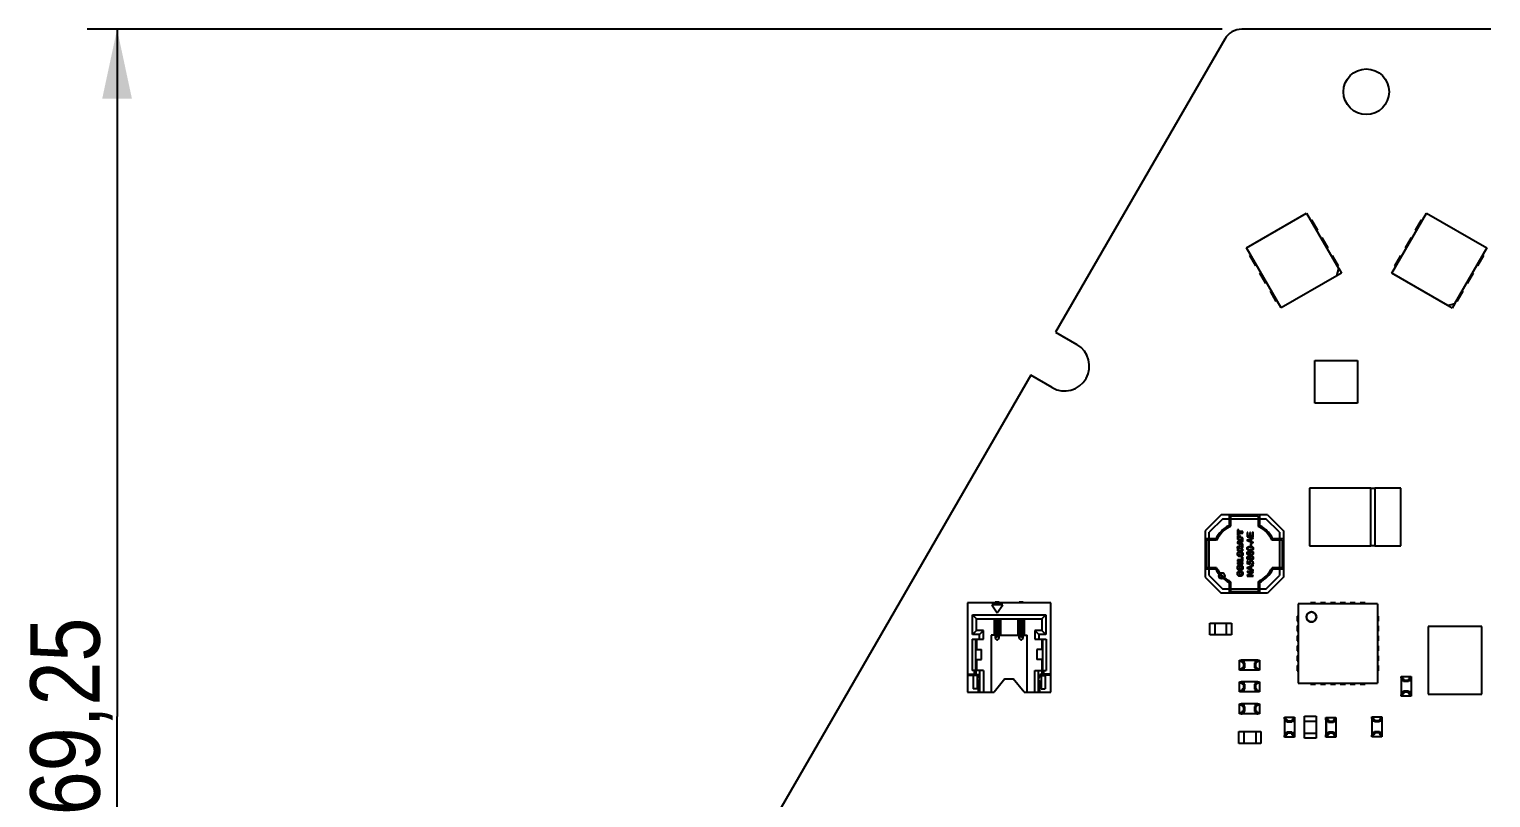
# Model space of a CAD drawing. Header units: millimetres. Extents: x 0 to 594, y 0 to 420.
# Drawn here: x 181.9 to 255.6, y 211.1 to 249.9 of the extents above; entities that cross this region are included whole.
import ezdxf

# ---------------------------------------------------------------- set-up
doc = ezdxf.new("R2010")
doc.units = ezdxf.units.MM
doc.header["$LTSCALE"] = 32.67
doc.layers.get('0').update_dxf_attribs({"linetype": 'CONTINUOUS'})
doc.styles.get("Standard").update_dxf_attribs({"font": 'txt', "width": 0.85})
doc.dimstyles.new('DIMSTYLE_1', dxfattribs={"dimtxt": 3.5, "dimasz": 3.5, "dimexe": 0.18, "dimexo": 0.0625, "dimgap": 0.09, "dimtad": 1, "dimdsep": 46, "dimtxsty": 'STANDARD', "dimblk": '_FILLED', "dimblk1": '_FILLED', "dimblk2": '_FILLED', "dimcen": 0.09, "dimadec": 0, "dimazin": 0, "dimtp": 0.3, "dimtm": 0.3, "dimtfac": 1, "dimtofl": 0, "dimtmove": 0, "dimatfit": 3, "dimldrblk": '_FILLED', "dimfxl": 1, "dimtolj": 1, "dimarcsym": 0})

# ---------------------------------------------------------------- blocks, each defined once
blk = doc.blocks.new('_FILLED')
at = {"color": 0, "linetype": 'BYBLOCK'}
blk.add_solid([(0, 0), (-1, 0.214), (-1, -0.214)], dxfattribs=at)
blk = doc.blocks.new('*D5')
at = {"color": 2, "linetype": 'CONTINUOUS'}
for p, q in [((242.057, 249.856), (184.868, 249.856)), ((186.368, 249.856), (186.368, 215.231)), ((186.368, 180.606), (186.368, 215.231)), ((210.158, 180.606), (184.868, 180.606))]:
    blk.add_line(p, q, dxfattribs=at)
at = {"color": 2, "linetype": 'CONTINUOUS', "xscale": 3.5, "yscale": 3.5, "zscale": 3.5}
for p, rotation in [((186.368, 249.856), 89.9999974955), ((186.368, 180.606), 269.9999974955)]:
    blk.add_blockref('_FILLED', p, dxfattribs=dict(at, rotation=rotation))
at = {"color": 2, "linetype": 'CONTINUOUS', "insert": (181.993, 215.231), "char_height": 3.5, "width": 14.875, "attachment_point": 2, "rotation": 90, "line_spacing_factor": 0.9}
blk.add_mtext('69,25', dxfattribs=at)

msp = doc.modelspace()

# ---------------------------------------------------------------- linework, layer by layer
at = {"color": 7, "linetype": 'CONTINUOUS'}
for p, q in [((255.602, 249.856), (243.057, 249.856)), ((242.191, 249.356), (233.665, 234.589)), ((243.287, 238.844), (246.318, 240.594)), ((246.318, 240.594), (247.943, 237.779)), ((246.53, 240.226), (246.574, 240.251)), ((246.574, 240.251), (246.874, 239.731)), ((250.618, 237.563), (252.368, 240.594)), ((251.812, 239.731), (252.112, 240.251)), ((252.112, 240.251), (252.155, 240.226)), ((252.368, 240.594), (255.399, 238.844)), ((246.874, 239.731), (246.83, 239.706)), ((251.855, 239.706), (251.812, 239.731)), ((245.037, 235.813), (243.287, 238.844)), ((247.043, 239.338), (247.086, 239.363)), ((247.086, 239.363), (247.386, 238.844)), ((247.386, 238.844), (247.343, 238.819)), ((251.3, 238.844), (251.6, 239.363)), ((251.343, 238.819), (251.3, 238.844)), ((251.6, 239.363), (251.643, 239.338)), ((255.399, 238.844), (253.774, 236.029)), ((243.456, 238.451), (243.499, 238.476)), ((243.756, 237.931), (243.456, 238.451)), ((243.799, 237.956), (243.756, 237.931)), ((247.568, 238.429), (247.611, 238.454)), ((247.611, 238.454), (247.911, 237.934)), ((247.911, 237.934), (247.868, 237.909)), ((250.774, 237.934), (251.074, 238.454)), ((250.818, 237.909), (250.774, 237.934)), ((251.074, 238.454), (251.118, 238.429)), ((254.93, 237.931), (254.886, 237.956)), ((255.23, 238.451), (254.93, 237.931)), ((255.186, 238.476), (255.23, 238.451)), ((243.969, 237.563), (244.012, 237.588)), ((244.269, 237.044), (243.969, 237.563)), ((247.851, 237.438), (245.037, 235.813)), ((247.848, 237.424), (247.947, 237.793)), ((248.082, 237.559), (247.848, 237.424)), ((247.947, 237.793), (248.082, 237.559)), ((253.432, 235.938), (250.618, 237.563)), ((254.717, 237.563), (254.417, 237.044)), ((254.674, 237.588), (254.717, 237.563)), ((244.312, 237.069), (244.269, 237.044)), ((244.493, 236.654), (244.537, 236.679)), ((244.793, 236.134), (244.493, 236.654)), ((254.192, 236.654), (253.892, 236.134)), ((254.149, 236.679), (254.192, 236.654)), ((254.417, 237.044), (254.374, 237.069)), ((244.837, 236.159), (244.793, 236.134)), ((253.419, 235.934), (253.788, 236.033)), ((253.653, 235.799), (253.419, 235.934)), ((253.788, 236.033), (253.653, 235.799)), ((253.892, 236.134), (253.849, 236.159)), ((233.665, 234.589), (234.747, 233.964)), ((246.73, 231.02), (246.73, 233.17)), ((246.73, 233.17), (248.88, 233.17)), ((248.88, 233.17), (248.88, 231.02)), ((232.415, 232.424), (218.682, 208.639)), ((233.497, 231.799), (232.415, 232.424)), ((248.88, 231.02), (246.73, 231.02)), ((246.462, 226.73), (246.462, 223.83)), ((249.562, 226.73), (246.462, 226.73)), ((249.562, 223.83), (249.562, 226.73)), ((249.562, 226.73), (249.762, 226.73)), ((249.762, 226.73), (249.762, 223.83)), ((251.062, 226.73), (249.762, 226.73)), ((251.062, 223.83), (251.062, 226.73)), ((242.013, 225.39), (241.213, 224.59)), ((242.093, 225.195), (241.407, 224.509)), ((244.353, 225.39), (242.013, 225.39)), ((242.093, 225.195), (244.272, 225.195)), ((242.423, 225.39), (242.423, 224.863)), ((242.487, 225.325), (242.487, 224.824)), ((243.878, 225.325), (242.487, 225.325)), ((243.878, 225.325), (243.878, 224.824)), ((243.943, 225.39), (243.943, 224.863)), ((244.958, 224.509), (244.272, 225.195)), ((244.353, 225.39), (245.153, 224.59)), ((241.213, 224.59), (241.213, 222.25)), ((241.739, 224.18), (241.213, 224.18)), ((241.277, 224.115), (241.277, 222.724)), ((241.778, 224.115), (241.277, 224.115)), ((241.407, 222.33), (241.407, 224.509)), ((242.838, 224.629), (242.838, 224.381)), ((242.904, 224.629), (242.838, 224.629)), ((242.838, 224.381), (242.904, 224.381)), ((242.838, 224.355), (242.838, 224.153)), ((242.895, 224.355), (242.838, 224.355)), ((242.838, 224.153), (243.102, 224.153)), ((242.838, 224.028), (243.102, 224.127)), ((242.838, 224.028), (242.838, 223.938)), ((243.102, 223.839), (242.838, 223.938)), ((242.895, 224.235), (242.895, 224.355)), ((242.941, 224.235), (242.895, 224.235)), ((242.904, 224.545), (242.904, 224.629)), ((243.102, 224.545), (242.904, 224.545)), ((242.904, 224.381), (242.904, 224.464)), ((242.904, 224.464), (243.102, 224.464)), ((243.001, 224.011), (242.907, 223.982)), ((242.907, 223.982), (243.001, 223.953)), ((242.941, 224.337), (242.941, 224.235)), ((242.994, 224.337), (242.941, 224.337)), ((242.994, 224.235), (242.994, 224.337)), ((243.102, 224.235), (242.994, 224.235)), ((243.001, 224.011), (243.001, 223.953)), ((243.102, 224.041), (243.059, 224.028)), ((243.059, 223.935), (243.059, 224.028)), ((243.059, 223.935), (243.102, 223.922)), ((243.102, 224.464), (243.102, 224.545)), ((243.102, 224.153), (243.102, 224.235)), ((243.102, 224.041), (243.102, 224.127)), ((243.321, 224.506), (243.321, 224.283)), ((243.358, 224.506), (243.321, 224.506)), ((243.321, 224.283), (243.629, 224.283)), ((243.321, 224.124), (243.629, 224.249)), ((243.321, 224.124), (243.321, 224.079)), ((243.629, 223.961), (243.321, 224.079)), ((243.358, 224.324), (243.358, 224.506)), ((243.452, 224.324), (243.358, 224.324)), ((243.413, 224.084), (243.503, 224.05)), ((243.503, 224.155), (243.418, 224.122)), ((243.452, 224.494), (243.452, 224.324)), ((243.488, 224.494), (243.452, 224.494)), ((243.488, 224.324), (243.488, 224.494)), ((243.593, 224.324), (243.488, 224.324)), ((243.499, 223.948), (243.499, 223.832)), ((243.537, 223.948), (243.499, 223.948)), ((243.503, 224.155), (243.503, 224.05)), ((243.629, 224.203), (243.536, 224.167)), ((243.536, 224.038), (243.536, 224.167)), ((243.536, 224.038), (243.629, 224.004)), ((243.537, 223.832), (243.537, 223.948)), ((243.593, 224.513), (243.593, 224.324)), ((243.629, 224.513), (243.593, 224.513)), ((243.629, 224.283), (243.629, 224.513)), ((243.629, 224.203), (243.629, 224.249)), ((243.629, 223.961), (243.629, 224.004)), ((245.088, 224.115), (244.587, 224.115)), ((245.153, 224.18), (244.626, 224.18)), ((244.958, 224.509), (244.958, 222.33)), ((245.088, 224.115), (245.088, 222.724)), ((245.153, 224.59), (245.153, 222.25)), ((242.838, 223.716), (242.838, 223.58)), ((242.838, 223.58), (243.102, 223.58)), ((242.892, 223.698), (242.892, 223.662)), ((242.945, 223.662), (242.892, 223.662)), ((242.916, 223.536), (242.932, 223.463)), ((242.945, 223.697), (242.945, 223.662)), ((242.994, 223.467), (243.016, 223.539)), ((242.995, 223.662), (242.995, 223.669)), ((243.102, 223.662), (242.995, 223.662)), ((243.102, 223.747), (243.021, 223.704)), ((243.025, 223.8), (243.102, 223.839)), ((243.037, 223.254), (243.037, 223.127)), ((243.102, 223.254), (243.037, 223.254)), ((243.102, 223.747), (243.102, 223.922)), ((243.102, 223.58), (243.102, 223.662)), ((243.102, 223.045), (243.102, 223.254)), ((243.499, 223.832), (243.537, 223.832)), ((246.462, 223.83), (249.562, 223.83)), ((249.762, 223.83), (249.562, 223.83)), ((249.762, 223.83), (251.062, 223.83)), ((241.739, 222.66), (241.213, 222.66)), ((241.778, 222.724), (241.277, 222.724)), ((242.838, 223.127), (242.838, 223.045)), ((243.037, 223.127), (242.838, 223.127)), ((242.838, 223.045), (243.102, 223.045)), ((242.838, 222.987), (242.838, 222.905)), ((243.102, 222.987), (242.838, 222.987)), ((242.838, 222.905), (243.102, 222.905)), ((242.916, 222.552), (242.932, 222.479)), ((242.994, 222.483), (243.016, 222.554)), ((243.102, 222.905), (243.102, 222.987)), ((243.321, 222.736), (243.629, 222.862)), ((243.321, 222.736), (243.321, 222.692)), ((243.629, 222.574), (243.321, 222.692)), ((243.321, 222.539), (243.321, 222.5)), ((243.629, 222.539), (243.321, 222.539)), ((243.321, 222.338), (243.563, 222.5)), ((243.321, 222.5), (243.563, 222.5)), ((243.325, 223.069), (243.325, 222.916)), ((243.362, 223.069), (243.325, 223.069)), ((243.484, 222.886), (243.325, 222.916)), ((243.362, 222.946), (243.362, 223.069)), ((243.362, 222.946), (243.445, 222.93)), ((243.629, 222.497), (243.388, 222.335)), ((243.413, 222.697), (243.503, 222.663)), ((243.503, 222.767), (243.418, 222.735)), ((243.488, 222.922), (243.484, 222.886)), ((243.503, 222.767), (243.503, 222.663)), ((243.629, 222.816), (243.536, 222.78)), ((243.536, 222.651), (243.536, 222.78)), ((243.536, 222.651), (243.629, 222.617)), ((243.549, 222.879), (243.545, 222.919)), ((243.629, 222.816), (243.629, 222.862)), ((243.629, 222.574), (243.629, 222.617)), ((243.629, 222.497), (243.629, 222.539)), ((245.088, 222.724), (244.587, 222.724)), ((245.153, 222.66), (244.626, 222.66)), ((241.213, 222.25), (242.013, 221.45)), ((241.407, 222.33), (242.093, 221.644)), ((242.423, 221.976), (242.423, 221.45)), ((242.487, 222.016), (242.487, 221.514)), ((243.321, 222.338), (243.321, 222.297)), ((243.321, 222.297), (243.629, 222.297)), ((243.629, 222.335), (243.388, 222.335)), ((243.629, 222.297), (243.629, 222.335)), ((243.878, 222.016), (243.878, 221.514)), ((243.943, 221.976), (243.943, 221.45)), ((244.272, 221.644), (244.958, 222.33)), ((245.153, 222.25), (244.353, 221.45)), ((244.353, 221.45), (242.013, 221.45)), ((244.272, 221.644), (242.093, 221.644)), ((243.878, 221.514), (242.487, 221.514)), ((229.229, 220.954), (229.229, 216.454)), ((233.429, 220.954), (229.229, 220.954)), ((229.489, 219.354), (229.489, 220.354)), ((229.489, 220.354), (229.689, 220.154)), ((229.489, 220.354), (233.169, 220.354)), ((230.454, 220.854), (230.729, 220.454)), ((231.004, 220.854), (230.454, 220.854)), ((230.629, 220.984), (230.629, 220.954)), ((230.829, 220.984), (230.629, 220.984)), ((230.729, 220.454), (231.004, 220.854)), ((230.829, 220.954), (230.829, 220.984)), ((231.829, 220.984), (231.829, 220.954)), ((232.029, 220.984), (231.829, 220.984)), ((232.029, 220.954), (232.029, 220.984)), ((233.169, 220.354), (232.969, 220.154)), ((233.169, 220.354), (233.169, 219.354)), ((233.429, 216.454), (233.429, 220.954)), ((245.846, 220.29), (245.846, 220.035)), ((245.846, 220.29), (245.896, 220.29)), ((245.896, 220.912), (245.896, 216.912)), ((249.896, 220.912), (245.896, 220.912)), ((246.519, 220.962), (246.519, 220.912)), ((246.774, 220.962), (246.519, 220.962)), ((246.774, 220.962), (246.774, 220.912)), ((247.019, 220.962), (247.019, 220.912)), ((247.274, 220.962), (247.019, 220.962)), ((247.274, 220.962), (247.274, 220.912)), ((247.519, 220.962), (247.519, 220.912)), ((247.774, 220.962), (247.519, 220.962)), ((247.774, 220.962), (247.774, 220.912)), ((248.019, 220.962), (248.019, 220.912)), ((248.274, 220.962), (248.019, 220.962)), ((248.274, 220.962), (248.274, 220.912)), ((248.519, 220.962), (248.519, 220.912)), ((248.774, 220.962), (248.519, 220.962)), ((248.774, 220.962), (248.774, 220.912)), ((249.019, 220.962), (249.019, 220.912)), ((249.274, 220.962), (249.019, 220.962)), ((249.274, 220.962), (249.274, 220.912)), ((249.896, 220.912), (249.896, 216.912)), ((249.946, 220.29), (249.896, 220.29)), ((249.946, 220.035), (249.946, 220.29)), ((229.489, 219.354), (229.689, 219.554)), ((229.689, 219.554), (229.689, 220.154)), ((229.689, 220.154), (232.969, 220.154)), ((230.039, 219.554), (229.689, 219.554)), ((229.839, 219.354), (230.039, 219.554)), ((230.039, 219.124), (230.039, 219.554)), ((230.569, 220.154), (230.569, 219.324)), ((230.629, 220.154), (230.629, 219.164)), ((230.689, 219.244), (230.689, 220.154)), ((230.769, 219.244), (230.769, 220.154)), ((230.829, 219.164), (230.829, 220.154)), ((230.889, 220.154), (230.889, 219.324)), ((231.769, 220.154), (231.769, 219.324)), ((231.829, 219.164), (231.829, 220.154)), ((231.889, 219.244), (231.889, 220.154)), ((231.969, 219.244), (231.969, 220.154)), ((232.029, 219.164), (232.029, 220.154)), ((232.089, 220.154), (232.089, 219.324)), ((232.619, 219.554), (232.619, 219.124)), ((232.819, 219.354), (232.619, 219.554)), ((232.969, 219.554), (232.619, 219.554)), ((232.969, 220.154), (232.969, 219.554)), ((233.169, 219.354), (232.969, 219.554)), ((241.439, 219.335), (241.439, 219.935)), ((241.439, 219.935), (242.539, 219.935)), ((241.689, 219.935), (241.689, 219.335)), ((242.289, 219.335), (242.289, 219.935)), ((242.539, 219.935), (242.539, 219.335)), ((245.846, 220.035), (245.896, 220.035)), ((245.846, 219.79), (245.846, 219.535)), ((245.846, 219.79), (245.896, 219.79)), ((245.846, 219.535), (245.896, 219.535)), ((249.946, 220.035), (249.896, 220.035)), ((249.946, 219.79), (249.896, 219.79)), ((249.946, 219.535), (249.896, 219.535)), ((249.946, 219.535), (249.946, 219.79)), ((252.45, 219.76), (252.45, 216.36)), ((255.15, 219.76), (252.45, 219.76)), ((255.15, 216.36), (255.15, 219.76)), ((229.459, 219.124), (229.459, 217.554)), ((229.459, 219.124), (230.039, 219.124)), ((229.839, 219.354), (229.489, 219.354)), ((229.639, 219.124), (229.639, 217.554)), ((229.679, 219.124), (229.679, 218.604)), ((229.839, 219.124), (229.839, 219.354)), ((230.429, 219.324), (230.429, 216.454)), ((230.629, 219.324), (230.429, 219.324)), ((230.689, 219.244), (230.629, 219.184)), ((230.629, 219.164), (230.709, 219.084)), ((230.769, 219.244), (230.689, 219.244)), ((230.709, 219.084), (230.749, 219.084)), ((230.749, 219.084), (230.829, 219.164)), ((230.829, 219.184), (230.769, 219.244)), ((230.829, 219.324), (231.829, 219.324)), ((231.889, 219.244), (231.829, 219.184)), ((231.829, 219.164), (231.909, 219.084)), ((231.969, 219.244), (231.889, 219.244)), ((231.909, 219.084), (231.949, 219.084)), ((231.949, 219.084), (232.029, 219.164)), ((232.029, 219.184), (231.969, 219.244)), ((232.029, 219.324), (232.229, 219.324)), ((232.229, 216.454), (232.229, 219.324)), ((232.619, 219.124), (233.199, 219.124)), ((232.819, 219.354), (232.819, 219.124)), ((233.169, 219.354), (232.819, 219.354)), ((232.979, 219.124), (232.979, 218.604)), ((233.019, 217.554), (233.019, 219.124)), ((233.199, 219.124), (233.199, 217.554)), ((242.539, 219.335), (241.439, 219.335)), ((245.846, 219.29), (245.846, 219.035)), ((245.846, 219.29), (245.896, 219.29)), ((245.846, 219.035), (245.896, 219.035)), ((245.846, 218.79), (245.846, 218.535)), ((245.846, 218.79), (245.896, 218.79)), ((249.946, 219.29), (249.896, 219.29)), ((249.946, 219.035), (249.896, 219.035)), ((249.946, 218.79), (249.896, 218.79)), ((249.946, 219.035), (249.946, 219.29)), ((249.946, 218.535), (249.946, 218.79)), ((229.679, 218.604), (229.929, 218.604)), ((229.679, 218.104), (229.679, 217.554)), ((229.679, 218.104), (229.929, 218.104)), ((229.929, 218.104), (229.929, 218.604)), ((232.729, 218.604), (232.729, 218.104)), ((232.979, 218.604), (232.729, 218.604)), ((232.979, 218.104), (232.729, 218.104)), ((232.979, 218.104), (232.979, 217.554)), ((243.07, 218.06), (243.021, 218.06)), ((243.869, 218.059), (243.021, 218.059)), ((243.045, 217.96), (243.045, 218.06)), ((243.07, 218.06), (243.07, 217.935)), ((243.146, 218.058), (243.146, 217.56)), ((243.744, 218.058), (243.146, 218.058)), ((243.162, 218.058), (243.162, 217.56)), ((243.728, 218.058), (243.728, 217.56)), ((243.744, 218.058), (243.744, 217.56)), ((243.82, 217.935), (243.82, 218.06)), ((243.869, 218.06), (243.82, 218.06)), ((243.845, 218.06), (243.845, 217.96)), ((245.846, 218.535), (245.896, 218.535)), ((245.846, 218.29), (245.846, 218.035)), ((245.846, 218.29), (245.896, 218.29)), ((249.946, 218.535), (249.896, 218.535)), ((249.946, 218.29), (249.896, 218.29)), ((249.946, 218.035), (249.946, 218.29)), ((229.229, 217.364), (229.579, 217.364)), ((229.229, 217.314), (229.779, 217.314)), ((230.029, 217.554), (229.459, 217.554)), ((229.579, 217.364), (229.579, 217.554)), ((229.579, 217.364), (229.666, 217.352)), ((229.666, 217.352), (229.666, 217.554)), ((229.666, 217.352), (229.779, 217.352)), ((229.779, 217.352), (229.779, 217.199)), ((229.849, 216.454), (229.849, 217.554)), ((230.029, 217.554), (230.029, 216.454)), ((232.629, 216.454), (232.629, 217.554)), ((232.629, 217.554), (233.199, 217.554)), ((232.809, 216.454), (232.809, 217.554)), ((232.879, 217.199), (232.879, 217.352)), ((232.993, 217.352), (232.879, 217.352)), ((233.429, 217.314), (232.879, 217.314)), ((232.993, 217.352), (232.993, 217.554)), ((232.993, 217.352), (233.079, 217.364)), ((233.079, 217.364), (233.079, 217.554)), ((233.429, 217.364), (233.079, 217.364)), ((243.869, 217.559), (243.021, 217.559)), ((243.07, 217.558), (243.021, 217.558)), ((243.145, 217.96), (243.045, 217.96)), ((243.045, 217.558), (243.045, 217.658)), ((243.145, 217.658), (243.045, 217.658)), ((243.195, 217.935), (243.07, 217.935)), ((243.07, 217.683), (243.07, 217.558)), ((243.195, 217.683), (243.07, 217.683)), ((243.145, 217.96), (243.145, 217.658)), ((243.744, 217.56), (243.146, 217.56)), ((243.195, 217.935), (243.195, 217.683)), ((243.695, 217.935), (243.695, 217.683)), ((243.82, 217.935), (243.695, 217.935)), ((243.82, 217.683), (243.695, 217.683)), ((243.745, 217.96), (243.745, 217.658)), ((243.845, 217.96), (243.745, 217.96)), ((243.845, 217.658), (243.745, 217.658)), ((243.82, 217.558), (243.82, 217.683)), ((243.869, 217.558), (243.82, 217.558)), ((243.845, 217.658), (243.845, 217.558)), ((245.846, 218.035), (245.896, 218.035)), ((245.846, 217.79), (245.846, 217.535)), ((245.846, 217.79), (245.896, 217.79)), ((245.846, 217.535), (245.896, 217.535)), ((249.946, 218.035), (249.896, 218.035)), ((249.946, 217.79), (249.896, 217.79)), ((249.946, 217.535), (249.896, 217.535)), ((249.946, 217.535), (249.946, 217.79)), ((229.509, 217.294), (229.509, 216.624)), ((229.709, 217.294), (229.509, 217.294)), ((229.709, 216.624), (229.509, 216.624)), ((229.709, 217.294), (229.709, 216.624)), ((229.849, 217.199), (229.779, 217.199)), ((229.779, 216.454), (229.779, 217.049)), ((229.849, 217.049), (229.779, 217.049)), ((231.119, 217.134), (230.579, 216.454)), ((231.119, 217.134), (231.539, 217.134)), ((232.079, 216.454), (231.539, 217.134)), ((232.809, 217.199), (232.879, 217.199)), ((232.809, 217.049), (232.879, 217.049)), ((232.879, 216.454), (232.879, 217.049)), ((232.949, 217.294), (232.949, 216.624)), ((232.949, 217.294), (233.149, 217.294)), ((232.949, 216.624), (233.149, 216.624)), ((233.149, 217.294), (233.149, 216.624)), ((243.07, 216.979), (243.021, 216.979)), ((243.869, 216.978), (243.021, 216.978)), ((243.045, 216.879), (243.045, 216.979)), ((243.145, 216.879), (243.045, 216.879)), ((243.045, 216.477), (243.045, 216.577)), ((243.145, 216.577), (243.045, 216.577)), ((243.07, 216.979), (243.07, 216.854)), ((243.195, 216.854), (243.07, 216.854)), ((243.07, 216.602), (243.07, 216.477)), ((243.195, 216.602), (243.07, 216.602)), ((243.145, 216.879), (243.145, 216.577)), ((243.146, 216.977), (243.146, 216.479)), ((243.744, 216.977), (243.146, 216.977)), ((243.162, 216.977), (243.162, 216.479)), ((243.195, 216.854), (243.195, 216.602)), ((243.695, 216.854), (243.695, 216.602)), ((243.82, 216.854), (243.695, 216.854)), ((243.82, 216.602), (243.695, 216.602)), ((243.728, 216.977), (243.728, 216.479)), ((243.744, 216.977), (243.744, 216.479)), ((243.745, 216.879), (243.745, 216.577)), ((243.845, 216.879), (243.745, 216.879)), ((243.845, 216.577), (243.745, 216.577)), ((243.82, 216.854), (243.82, 216.979)), ((243.869, 216.979), (243.82, 216.979)), ((243.82, 216.477), (243.82, 216.602)), ((243.845, 216.979), (243.845, 216.879)), ((243.845, 216.577), (243.845, 216.477)), ((245.896, 216.912), (249.896, 216.912)), ((246.519, 216.862), (246.519, 216.912)), ((246.519, 216.862), (246.774, 216.862)), ((246.774, 216.862), (246.774, 216.912)), ((247.019, 216.862), (247.019, 216.912)), ((247.019, 216.862), (247.274, 216.862)), ((247.274, 216.862), (247.274, 216.912)), ((247.519, 216.862), (247.519, 216.912)), ((247.519, 216.862), (247.774, 216.862)), ((247.774, 216.862), (247.774, 216.912)), ((248.019, 216.862), (248.019, 216.912)), ((248.019, 216.862), (248.274, 216.862)), ((248.274, 216.862), (248.274, 216.912)), ((248.519, 216.862), (248.519, 216.912)), ((248.519, 216.862), (248.774, 216.862)), ((248.774, 216.862), (248.774, 216.912)), ((249.019, 216.862), (249.019, 216.912)), ((249.019, 216.862), (249.274, 216.862)), ((249.274, 216.862), (249.274, 216.912)), ((251.082, 217.171), (251.082, 217.122)), ((251.082, 217.147), (251.182, 217.147)), ((251.207, 217.122), (251.082, 217.122)), ((251.083, 217.171), (251.083, 216.323)), ((251.084, 217.046), (251.084, 216.448)), ((251.582, 217.046), (251.084, 217.046)), ((251.582, 217.031), (251.084, 217.031)), ((251.182, 217.147), (251.182, 217.047)), ((251.484, 217.047), (251.182, 217.047)), ((251.207, 217.122), (251.207, 216.997)), ((251.459, 216.997), (251.207, 216.997)), ((251.459, 217.122), (251.459, 216.997)), ((251.584, 217.122), (251.459, 217.122)), ((251.484, 217.147), (251.484, 217.047)), ((251.484, 217.147), (251.584, 217.147)), ((251.582, 217.046), (251.582, 216.448)), ((251.583, 217.171), (251.583, 216.323)), ((251.584, 217.171), (251.584, 217.122)), ((229.229, 216.454), (230.579, 216.454)), ((232.079, 216.454), (233.429, 216.454)), ((243.869, 216.478), (243.021, 216.478)), ((243.07, 216.477), (243.021, 216.477)), ((243.021, 215.861), (243.07, 215.861)), ((243.869, 215.86), (243.021, 215.86)), ((243.045, 215.761), (243.045, 215.861)), ((243.07, 215.861), (243.07, 215.736)), ((243.744, 216.479), (243.146, 216.479)), ((243.146, 215.859), (243.146, 215.361)), ((243.744, 215.859), (243.146, 215.859)), ((243.162, 215.859), (243.162, 215.361)), ((243.728, 215.859), (243.728, 215.361)), ((243.744, 215.859), (243.744, 215.361)), ((243.869, 216.477), (243.82, 216.477)), ((243.82, 215.736), (243.82, 215.861)), ((243.82, 215.861), (243.869, 215.861)), ((243.845, 215.861), (243.845, 215.761)), ((251.082, 216.372), (251.082, 216.323)), ((251.082, 216.372), (251.207, 216.372)), ((251.182, 216.347), (251.082, 216.347)), ((251.582, 216.464), (251.084, 216.464)), ((251.582, 216.448), (251.084, 216.448)), ((251.182, 216.447), (251.182, 216.347)), ((251.484, 216.447), (251.182, 216.447)), ((251.207, 216.497), (251.207, 216.372)), ((251.459, 216.497), (251.207, 216.497)), ((251.459, 216.497), (251.459, 216.372)), ((251.459, 216.372), (251.584, 216.372)), ((251.484, 216.447), (251.484, 216.347)), ((251.584, 216.347), (251.484, 216.347)), ((251.584, 216.372), (251.584, 216.323)), ((252.45, 216.36), (255.15, 216.36)), ((243.869, 215.36), (243.021, 215.36)), ((243.021, 215.359), (243.07, 215.359)), ((243.145, 215.761), (243.045, 215.761)), ((243.045, 215.359), (243.045, 215.459)), ((243.145, 215.459), (243.045, 215.459)), ((243.195, 215.736), (243.07, 215.736)), ((243.07, 215.484), (243.07, 215.359)), ((243.195, 215.484), (243.07, 215.484)), ((243.145, 215.761), (243.145, 215.459)), ((243.744, 215.361), (243.146, 215.361)), ((243.195, 215.736), (243.195, 215.484)), ((243.695, 215.736), (243.695, 215.484)), ((243.82, 215.736), (243.695, 215.736)), ((243.82, 215.484), (243.695, 215.484)), ((243.745, 215.761), (243.745, 215.459)), ((243.845, 215.761), (243.745, 215.761)), ((243.845, 215.459), (243.745, 215.459)), ((243.82, 215.359), (243.82, 215.484)), ((243.82, 215.359), (243.869, 215.359)), ((243.845, 215.459), (243.845, 215.359)), ((245.202, 215.111), (245.202, 215.062)), ((245.203, 215.111), (245.203, 214.263)), ((245.703, 215.111), (245.703, 214.263)), ((245.704, 215.111), (245.704, 215.062)), ((246.209, 214.137), (246.209, 215.237)), ((246.209, 215.237), (246.809, 215.237)), ((246.809, 215.237), (246.809, 214.137)), ((247.296, 215.057), (247.296, 215.106)), ((247.297, 215.106), (247.297, 214.258)), ((247.797, 215.106), (247.797, 214.258)), ((247.798, 215.057), (247.798, 215.106)), ((249.609, 215.131), (249.609, 215.082)), ((249.609, 215.107), (249.709, 215.107)), ((249.61, 215.131), (249.61, 214.283)), ((249.709, 215.107), (249.709, 215.007)), ((250.011, 215.107), (250.011, 215.007)), ((250.011, 215.107), (250.111, 215.107)), ((250.11, 215.131), (250.11, 214.283)), ((250.111, 215.131), (250.111, 215.082)), ((242.912, 213.874), (242.912, 214.474)), ((242.912, 214.474), (244.012, 214.474)), ((243.162, 214.474), (243.162, 213.874)), ((243.762, 214.474), (243.762, 213.874)), ((244.012, 214.474), (244.012, 213.874)), ((245.202, 215.087), (245.302, 215.087)), ((245.327, 215.062), (245.202, 215.062)), ((245.204, 214.986), (245.204, 214.388)), ((245.702, 214.986), (245.204, 214.986)), ((245.702, 214.97), (245.204, 214.97)), ((245.702, 214.404), (245.204, 214.404)), ((245.702, 214.388), (245.204, 214.388)), ((245.302, 215.087), (245.302, 214.987)), ((245.604, 214.987), (245.302, 214.987)), ((245.302, 214.387), (245.302, 214.287)), ((245.604, 214.387), (245.302, 214.387)), ((245.327, 215.062), (245.327, 214.937)), ((245.579, 214.937), (245.327, 214.937)), ((245.327, 214.437), (245.327, 214.312)), ((245.579, 214.437), (245.327, 214.437)), ((245.579, 215.062), (245.579, 214.937)), ((245.704, 215.062), (245.579, 215.062)), ((245.579, 214.437), (245.579, 214.312)), ((245.604, 215.087), (245.604, 214.987)), ((245.604, 215.087), (245.704, 215.087)), ((245.604, 214.387), (245.604, 214.287)), ((245.702, 214.986), (245.702, 214.388)), ((246.209, 214.987), (246.809, 214.987)), ((246.209, 214.387), (246.809, 214.387)), ((247.296, 215.082), (247.396, 215.082)), ((247.421, 215.057), (247.296, 215.057)), ((247.298, 214.981), (247.298, 214.383)), ((247.796, 214.981), (247.298, 214.981)), ((247.796, 214.965), (247.298, 214.965)), ((247.796, 214.399), (247.298, 214.399)), ((247.796, 214.383), (247.298, 214.383)), ((247.396, 215.082), (247.396, 214.982)), ((247.698, 214.982), (247.396, 214.982)), ((247.396, 214.382), (247.396, 214.282)), ((247.698, 214.382), (247.396, 214.382)), ((247.421, 215.057), (247.421, 214.932)), ((247.673, 214.932), (247.421, 214.932)), ((247.421, 214.432), (247.421, 214.307)), ((247.673, 214.432), (247.421, 214.432)), ((247.673, 215.057), (247.673, 214.932)), ((247.798, 215.057), (247.673, 215.057)), ((247.673, 214.432), (247.673, 214.307)), ((247.698, 215.082), (247.698, 214.982)), ((247.698, 215.082), (247.798, 215.082)), ((247.698, 214.382), (247.698, 214.282)), ((247.796, 214.981), (247.796, 214.383)), ((249.734, 215.082), (249.609, 215.082)), ((249.611, 215.006), (249.611, 214.408)), ((250.109, 215.006), (249.611, 215.006)), ((250.109, 214.991), (249.611, 214.991)), ((250.109, 214.424), (249.611, 214.424)), ((250.109, 214.408), (249.611, 214.408)), ((250.011, 215.007), (249.709, 215.007)), ((249.709, 214.407), (249.709, 214.307)), ((250.011, 214.407), (249.709, 214.407)), ((249.734, 215.082), (249.734, 214.957)), ((249.986, 214.957), (249.734, 214.957)), ((249.734, 214.457), (249.734, 214.332)), ((249.986, 214.457), (249.734, 214.457)), ((249.986, 215.082), (249.986, 214.957)), ((250.111, 215.082), (249.986, 215.082)), ((249.986, 214.457), (249.986, 214.332)), ((250.011, 214.407), (250.011, 214.307)), ((250.109, 215.006), (250.109, 214.408)), ((244.012, 213.874), (242.912, 213.874)), ((245.202, 214.312), (245.202, 214.263)), ((245.202, 214.312), (245.327, 214.312)), ((245.302, 214.287), (245.202, 214.287)), ((245.579, 214.312), (245.704, 214.312)), ((245.704, 214.287), (245.604, 214.287)), ((245.704, 214.312), (245.704, 214.263)), ((246.809, 214.137), (246.209, 214.137)), ((247.296, 214.258), (247.296, 214.307)), ((247.296, 214.307), (247.421, 214.307)), ((247.396, 214.282), (247.296, 214.282)), ((247.673, 214.307), (247.798, 214.307)), ((247.798, 214.282), (247.698, 214.282)), ((247.798, 214.258), (247.798, 214.307)), ((249.609, 214.332), (249.609, 214.283)), ((249.609, 214.332), (249.734, 214.332)), ((249.709, 214.307), (249.609, 214.307)), ((249.986, 214.332), (250.111, 214.332)), ((250.111, 214.307), (250.011, 214.307)), ((250.111, 214.332), (250.111, 214.283))]:
    msp.add_line(p, q, dxfattribs=at)
at = {"color": 6, "linetype": 'CONTINUOUS'}
for p, q in [((242.945, 217.558), (242.945, 218.06)), ((242.945, 218.06), (243.021, 218.06)), ((243.869, 218.06), (243.945, 218.06)), ((243.945, 218.06), (243.945, 217.558)), ((243.021, 217.558), (242.945, 217.558)), ((243.945, 217.558), (243.869, 217.558)), ((242.945, 216.477), (242.945, 216.979)), ((242.945, 216.979), (243.021, 216.979)), ((243.869, 216.979), (243.945, 216.979)), ((243.945, 216.979), (243.945, 216.477)), ((251.082, 217.171), (251.082, 217.247)), ((251.082, 217.247), (251.584, 217.247)), ((251.584, 217.247), (251.584, 217.171)), ((243.021, 216.477), (242.945, 216.477)), ((242.945, 215.359), (242.945, 215.861)), ((242.945, 215.861), (243.021, 215.861)), ((243.945, 216.477), (243.869, 216.477)), ((243.869, 215.861), (243.945, 215.861)), ((243.945, 215.861), (243.945, 215.359)), ((251.082, 216.247), (251.082, 216.323)), ((251.584, 216.247), (251.082, 216.247)), ((251.584, 216.323), (251.584, 216.247)), ((243.021, 215.359), (242.945, 215.359)), ((243.945, 215.359), (243.869, 215.359)), ((245.202, 215.111), (245.202, 215.187)), ((245.202, 215.187), (245.704, 215.187)), ((245.704, 215.187), (245.704, 215.111)), ((247.296, 215.106), (247.296, 215.182)), ((247.296, 215.182), (247.798, 215.182)), ((247.798, 215.182), (247.798, 215.106)), ((249.609, 215.131), (249.609, 215.207)), ((249.609, 215.207), (250.111, 215.207)), ((250.111, 215.207), (250.111, 215.131)), ((245.202, 214.187), (245.202, 214.263)), ((245.704, 214.187), (245.202, 214.187)), ((245.704, 214.263), (245.704, 214.187)), ((247.296, 214.182), (247.296, 214.258)), ((247.798, 214.182), (247.296, 214.182)), ((247.798, 214.258), (247.798, 214.182)), ((249.609, 214.207), (249.609, 214.283)), ((250.111, 214.207), (249.609, 214.207)), ((250.111, 214.283), (250.111, 214.207))]:
    msp.add_line(p, q, dxfattribs=at)
at = {"color": 7, "linetype": 'CONTINUOUS'}
for centre, radius in [((249.329, 246.706), 1.15), ((242.044, 222.321), 0.15), ((246.563, 220.246), 0.25)]:
    msp.add_circle(centre, radius, dxfattribs=at)
for centre, radius, start, end in [((243.057, 248.856), 1, 90, 150), ((234.122, 232.881), 1.25, 240, 60), ((243.183, 223.42), 1.631, 117.76699, 152.23301), ((243.183, 223.42), 1.567, 116.35409, 153.64591), ((243.183, 223.42), 1.567, 26.35409, 63.64591), ((243.183, 223.42), 1.631, 27.76699, 62.23301), ((243.033, 225.141), 1.09, 287.17166, 290.6933), ((243.268, 223.685), 0.424, 70.02716, 78.23961), ((242.94, 223.419), 0.0457, 124.87029, 181.63781), ((242.941, 223.415), 0.0462, 176.84222, 238.74472), ((242.912, 223.746), 0.0731, 30.61283, 90.63655), ((242.941, 223.417), 0.0476, 100.75628, 123.90473), ((242.92, 223.713), 0.0223, 11.42278, 94.37426), ((242.871, 223.692), 0.0741, 4.11994, 20.14595), ((242.869, 223.73), 0.119, 10.79127, 26.42991), ((243.049, 223.741), 0.0638, 146.18364, 169.40502), ((243.03, 223.67), 0.0352, 145.94851, 180.65791), ((243.111, 223.663), 0.162, 121.68716, 135.33712), ((243.399, 223.461), 0.0471, 88.31987, 183.10472), ((243.398, 223.456), 0.0469, 176.40201, 269.77492), ((243.399, 223.222), 0.0471, 88.31987, 183.10472), ((243.398, 223.217), 0.0469, 176.40201, 269.77492), ((243.401, 223.455), 0.0458, 266.2294, 5.16226), ((243.401, 223.216), 0.0458, 266.2294, 5.16226), ((243.401, 223.462), 0.046, 355.97359, 91.36672), ((243.401, 223.223), 0.046, 355.97359, 91.36672), ((243.401, 223.485), 0.0633, 14.65627, 90.10812), ((243.401, 223.246), 0.0633, 14.65627, 90.10812), ((243.537, 223.482), 0.0777, 87.04545, 166.12059), ((243.537, 223.243), 0.0777, 87.04545, 166.12059), ((243.545, 223.463), 0.0579, 356.48131, 93.35259), ((243.545, 223.223), 0.0579, 356.48131, 93.35259), ((243.183, 223.42), 1.631, 207.76699, 242.23301), ((243.183, 223.42), 1.567, 206.35409, 243.64591), ((242.94, 222.434), 0.0457, 124.87029, 181.63781), ((242.941, 222.432), 0.0476, 100.75628, 123.90473), ((243.033, 223.754), 1.09, 287.17166, 290.6933), ((243.268, 222.298), 0.424, 70.02716, 78.23961), ((243.52, 222.988), 0.0947, 179.97792, 218.03735), ((243.519, 222.99), 0.0928, 86.16436, 181.44955), ((243.525, 222.978), 0.0668, 179.78114, 236.93787), ((243.53, 222.976), 0.108, 51.01905, 92.62716), ((243.534, 222.982), 0.101, 357.85541, 50.49143), ((243.183, 223.42), 1.567, 296.35409, 333.64591), ((243.183, 223.42), 1.631, 297.76699, 332.23301), ((242.941, 222.43), 0.0462, 176.84222, 238.74472)]:
    msp.add_arc(centre, radius, start, end, dxfattribs=at)
at = {"color": 6, "linetype": 'CONTINUOUS'}
msp.add_arc((243.398, 223.696), 0.0467, 178.13105, 238.23624, dxfattribs=at)
at = {"color": 7, "linetype": 'CONTINUOUS'}
for points, knots in [([(242.423, 224.863), (242.326, 224.812), (242.143, 224.691), (241.911, 224.459), (241.79, 224.276), (241.739, 224.18)], [0, 0, 0, 0, 0.33332, 0.66668, 1, 1, 1, 1]), ([(241.778, 224.115), (241.829, 224.216), (241.951, 224.409), (242.193, 224.651), (242.386, 224.773), (242.487, 224.824)], [0, 0, 0, 0, 0.333318, 0.666682, 1, 1, 1, 1]), ([(243.878, 224.824), (243.979, 224.773), (244.172, 224.651), (244.414, 224.409), (244.536, 224.216), (244.587, 224.115)], [0, 0, 0, 0, 0.333318, 0.666682, 1, 1, 1, 1]), ([(244.626, 224.18), (244.575, 224.276), (244.454, 224.459), (244.222, 224.691), (244.039, 224.812), (243.943, 224.863)], [0, 0, 0, 0, 0.33332, 0.66668, 1, 1, 1, 1]), ([(242.838, 223.716), (242.838, 223.728), (242.839, 223.745), (242.842, 223.763), (242.845, 223.774), (242.848, 223.783), (242.855, 223.795), (242.868, 223.807), (242.888, 223.816), (242.903, 223.818), (242.912, 223.818), (242.912, 223.818)], [0, 0, 0, 0, 0.16631, 0.249465, 0.33262, 0.415774, 0.498929, 0.665239, 0.831549, 0.997859, 1, 1, 1, 1]), ([(243.021, 223.704), (243.011, 223.698), (243.004, 223.693), (243.001, 223.689), (243.001, 223.689)], [0, 0, 0, 0, 0.985157, 1, 1, 1, 1]), ([(243.016, 223.539), (243.036, 223.534), (243.061, 223.523), (243.085, 223.499), (243.097, 223.478), (243.105, 223.453), (243.107, 223.431), (243.107, 223.42)], [0, 0, 0, 0, 0.333799, 0.500698, 0.667598, 0.834497, 1, 1, 1, 1]), ([(243.029, 223.377), (243.04, 223.386), (243.046, 223.399), (243.046, 223.415), (243.046, 223.415)], [0, 0, 0, 0, 0.993638, 1, 1, 1, 1]), ([(243.107, 223.42), (243.107, 223.42), (243.107, 223.405), (243.105, 223.385), (243.1, 223.363), (243.095, 223.349), (243.087, 223.336), (243.074, 223.319), (243.061, 223.309), (243.05, 223.302)], [0, 0, 0, 0, 0.001707, 0.25128, 0.376067, 0.500853, 0.62564, 0.750427, 1, 1, 1, 1]), ([(243.32, 223.698), (243.32, 223.714), (243.325, 223.736), (243.342, 223.759), (243.364, 223.777), (243.387, 223.786), (243.405, 223.791)], [0, 0, 0, 0, 0.333333, 0.5, 0.666667, 1, 1, 1, 1]), ([(243.32, 223.458), (243.32, 223.472), (243.323, 223.49), (243.333, 223.51), (243.343, 223.523), (243.356, 223.534), (243.374, 223.544), (243.39, 223.548), (243.401, 223.548), (243.401, 223.548)], [0, 0, 0, 0, 0.249199, 0.373799, 0.498399, 0.622998, 0.747598, 0.996798, 1, 1, 1, 1]), ([(243.4, 223.37), (243.388, 223.37), (243.373, 223.373), (243.355, 223.383), (243.343, 223.394), (243.333, 223.407), (243.323, 223.427), (243.32, 223.445), (243.32, 223.458)], [0, 0, 0, 0, 0.25, 0.375, 0.5, 0.625, 0.75, 1, 1, 1, 1]), ([(243.32, 223.219), (243.32, 223.232), (243.323, 223.251), (243.333, 223.271), (243.343, 223.284), (243.356, 223.295), (243.374, 223.305), (243.39, 223.308), (243.401, 223.308), (243.401, 223.308)], [0, 0, 0, 0, 0.249199, 0.373799, 0.498399, 0.622998, 0.747598, 0.996798, 1, 1, 1, 1]), ([(243.4, 223.131), (243.388, 223.131), (243.373, 223.134), (243.355, 223.144), (243.343, 223.154), (243.333, 223.168), (243.323, 223.188), (243.32, 223.206), (243.32, 223.219)], [0, 0, 0, 0, 0.25, 0.375, 0.5, 0.625, 0.75, 1, 1, 1, 1]), ([(243.479, 223.458), (243.479, 223.462), (243.48, 223.471), (243.483, 223.483), (243.488, 223.492), (243.492, 223.499), (243.497, 223.503), (243.501, 223.507), (243.508, 223.512), (243.517, 223.517), (243.529, 223.52), (243.537, 223.521), (243.542, 223.521)], [0, 0, 0, 0, 0.124948, 0.249896, 0.374844, 0.437318, 0.499792, 0.562266, 0.624739, 0.749687, 0.874635, 1, 1, 1, 1]), ([(243.541, 223.396), (243.536, 223.396), (243.528, 223.397), (243.516, 223.4), (243.507, 223.405), (243.501, 223.41), (243.496, 223.414), (243.492, 223.418), (243.487, 223.425), (243.483, 223.433), (243.48, 223.445), (243.479, 223.453), (243.479, 223.458)], [0, 0, 0, 0, 0.125, 0.25, 0.375, 0.4375, 0.5, 0.5625, 0.625, 0.75, 0.875, 1, 1, 1, 1]), ([(243.479, 223.219), (243.479, 223.223), (243.48, 223.232), (243.483, 223.244), (243.488, 223.253), (243.492, 223.259), (243.497, 223.264), (243.501, 223.268), (243.508, 223.273), (243.517, 223.278), (243.529, 223.281), (243.537, 223.282), (243.542, 223.282)], [0, 0, 0, 0, 0.124948, 0.249896, 0.374844, 0.437318, 0.499792, 0.562266, 0.624739, 0.749687, 0.874635, 1, 1, 1, 1]), ([(243.541, 223.157), (243.536, 223.157), (243.528, 223.158), (243.516, 223.161), (243.507, 223.166), (243.501, 223.17), (243.496, 223.174), (243.492, 223.179), (243.487, 223.185), (243.483, 223.194), (243.48, 223.206), (243.479, 223.214), (243.479, 223.219)], [0, 0, 0, 0, 0.125, 0.25, 0.375, 0.4375, 0.5, 0.5625, 0.625, 0.75, 0.875, 1, 1, 1, 1]), ([(243.635, 223.459), (243.635, 223.444), (243.631, 223.423), (243.62, 223.4), (243.608, 223.385), (243.594, 223.372), (243.572, 223.361), (243.554, 223.357), (243.54, 223.357)], [0, 0, 0, 0, 0.25, 0.375, 0.5, 0.625, 0.75, 1, 1, 1, 1]), ([(243.635, 223.22), (243.635, 223.204), (243.631, 223.184), (243.62, 223.161), (243.608, 223.146), (243.594, 223.133), (243.572, 223.122), (243.554, 223.118), (243.54, 223.118)], [0, 0, 0, 0, 0.25, 0.375, 0.5, 0.625, 0.75, 1, 1, 1, 1]), ([(243.542, 223.56), (243.555, 223.56), (243.573, 223.557), (243.594, 223.545), (243.608, 223.533), (243.62, 223.518), (243.631, 223.495), (243.635, 223.474), (243.635, 223.459)], [0, 0, 0, 0, 0.247909, 0.373257, 0.498606, 0.623954, 0.749303, 1, 1, 1, 1]), ([(243.542, 223.321), (243.555, 223.321), (243.573, 223.317), (243.594, 223.306), (243.608, 223.294), (243.62, 223.278), (243.631, 223.255), (243.635, 223.235), (243.635, 223.22)], [0, 0, 0, 0, 0.247909, 0.373257, 0.498606, 0.623954, 0.749303, 1, 1, 1, 1]), ([(243.572, 223.404), (243.574, 223.405), (243.579, 223.408), (243.585, 223.413), (243.59, 223.418), (243.593, 223.423), (243.595, 223.427), (243.597, 223.43), (243.6, 223.436), (243.602, 223.442), (243.603, 223.45), (243.604, 223.456), (243.604, 223.459)], [0, 0, 0, 0, 0.125, 0.25, 0.375, 0.4375, 0.5, 0.5625, 0.625, 0.75, 0.875, 1, 1, 1, 1]), ([(243.572, 223.165), (243.574, 223.166), (243.579, 223.169), (243.585, 223.174), (243.59, 223.179), (243.593, 223.184), (243.595, 223.187), (243.597, 223.191), (243.6, 223.196), (243.602, 223.203), (243.603, 223.211), (243.604, 223.217), (243.604, 223.22)], [0, 0, 0, 0, 0.125, 0.25, 0.375, 0.4375, 0.5, 0.5625, 0.625, 0.75, 0.875, 1, 1, 1, 1]), ([(241.739, 222.66), (241.79, 222.563), (241.911, 222.38), (242.143, 222.148), (242.326, 222.027), (242.423, 221.976)], [0, 0, 0, 0, 0.33332, 0.66668, 1, 1, 1, 1]), ([(242.487, 222.016), (242.386, 222.066), (242.193, 222.189), (241.951, 222.43), (241.829, 222.623), (241.778, 222.724)], [0, 0, 0, 0, 0.333318, 0.666682, 1, 1, 1, 1]), ([(242.834, 222.721), (242.834, 222.743), (242.838, 222.772), (242.853, 222.803), (242.868, 222.823), (242.888, 222.838), (242.919, 222.853), (242.947, 222.858), (242.968, 222.858)], [0, 0, 0, 0, 0.25, 0.375, 0.5, 0.625, 0.75, 1, 1, 1, 1]), ([(242.97, 222.584), (242.949, 222.584), (242.92, 222.589), (242.889, 222.604), (242.869, 222.62), (242.853, 222.639), (242.838, 222.671), (242.834, 222.699), (242.834, 222.721)], [0, 0, 0, 0, 0.25, 0.375, 0.5, 0.625, 0.75, 1, 1, 1, 1]), ([(243.016, 222.554), (243.036, 222.55), (243.061, 222.538), (243.085, 222.515), (243.097, 222.494), (243.105, 222.468), (243.107, 222.447), (243.107, 222.435)], [0, 0, 0, 0, 0.333333, 0.5, 0.666667, 0.833333, 1, 1, 1, 1]), ([(243.528, 223.043), (243.518, 223.043), (243.498, 223.041), (243.476, 223.027), (243.461, 223.005), (243.458, 222.987), (243.458, 222.977), (243.458, 222.977)], [0, 0, 0, 0, 0.248997, 0.497994, 0.746991, 0.995989, 1, 1, 1, 1]), ([(243.604, 222.978), (243.604, 222.987), (243.601, 223), (243.593, 223.015), (243.583, 223.025), (243.572, 223.033), (243.555, 223.041), (243.54, 223.043), (243.528, 223.043)], [0, 0, 0, 0, 0.25, 0.375, 0.5, 0.625, 0.75, 1, 1, 1, 1]), ([(243.635, 222.978), (243.635, 222.964), (243.632, 222.945), (243.622, 222.924), (243.612, 222.909), (243.599, 222.897), (243.579, 222.885), (243.562, 222.881), (243.549, 222.879)], [0, 0, 0, 0, 0.247885, 0.373237, 0.49859, 0.623942, 0.749295, 1, 1, 1, 1]), ([(244.587, 222.724), (244.536, 222.623), (244.414, 222.43), (244.172, 222.189), (243.979, 222.066), (243.878, 222.016)], [0, 0, 0, 0, 0.333318, 0.666682, 1, 1, 1, 1]), ([(243.943, 221.976), (244.039, 222.027), (244.222, 222.148), (244.454, 222.38), (244.575, 222.563), (244.626, 222.66)], [0, 0, 0, 0, 0.33332, 0.66668, 1, 1, 1, 1]), ([(243.107, 222.435), (243.107, 222.421), (243.105, 222.401), (243.1, 222.379), (243.095, 222.364), (243.087, 222.351), (243.074, 222.335), (243.061, 222.324), (243.05, 222.318)], [0, 0, 0, 0, 0.25, 0.375, 0.5, 0.625, 0.75, 1, 1, 1, 1]), ([(246.813, 220.246), (246.812, 220.283), (246.796, 220.359), (246.724, 220.448), (246.621, 220.498), (246.507, 220.498), (246.404, 220.449), (246.33, 220.36), (246.314, 220.284), (246.313, 220.246)], [0, 0, 0, 0, 0.145014, 0.286565, 0.427356, 0.570102, 0.711136, 0.85411, 1, 1, 1, 1]), ([(246.313, 220.246), (246.314, 220.208), (246.33, 220.133), (246.403, 220.044), (246.505, 219.994), (246.619, 219.993), (246.722, 220.042), (246.796, 220.132), (246.812, 220.208), (246.813, 220.246)], [0, 0, 0, 0, 0.145014, 0.286565, 0.427356, 0.570102, 0.711136, 0.85411, 1, 1, 1, 1])]:
    msp.add_open_spline(points, degree=3, knots=knots, dxfattribs=at)
for points in [[(242.834, 223.416), (242.834, 223.432), (242.837, 223.462), (242.852, 223.495), (242.878, 223.52), (242.902, 223.532), (242.916, 223.536)], [(242.97, 223.282), (242.948, 223.282), (242.909, 223.288), (242.866, 223.314), (242.839, 223.357), (242.834, 223.394), (242.834, 223.416)], [(242.898, 223.728), (242.894, 223.723), (242.892, 223.712), (242.892, 223.698)], [(242.918, 223.736), (242.91, 223.736), (242.903, 223.733), (242.898, 223.728)], [(242.898, 223.728), (242.903, 223.733), (242.91, 223.736), (242.918, 223.736)], [(242.917, 223.375), (242.928, 223.368), (242.946, 223.364), (242.969, 223.364)], [(242.969, 223.364), (242.998, 223.364), (243.018, 223.368), (243.029, 223.377)], [(243.05, 223.302), (243.029, 223.289), (243.002, 223.282), (242.97, 223.282)], [(243.046, 223.415), (243.046, 223.423), (243.043, 223.436), (243.034, 223.451), (243.017, 223.461), (243.003, 223.466), (242.994, 223.467)], [(243.478, 223.597), (243.459, 223.597), (243.426, 223.599), (243.388, 223.607), (243.359, 223.621), (243.337, 223.641), (243.323, 223.666), (243.32, 223.686), (243.32, 223.698)], [(243.462, 223.416), (243.457, 223.4), (243.44, 223.377), (243.414, 223.37), (243.4, 223.37)], [(243.405, 223.791), (243.423, 223.795), (243.447, 223.798), (243.478, 223.798)], [(243.54, 223.357), (243.53, 223.357), (243.512, 223.36), (243.489, 223.371), (243.472, 223.39), (243.465, 223.407), (243.462, 223.416)], [(243.478, 223.798), (243.496, 223.798), (243.528, 223.796), (243.567, 223.788), (243.596, 223.774), (243.618, 223.754), (243.632, 223.729), (243.635, 223.709), (243.635, 223.698)], [(243.603, 223.628), (243.577, 223.607), (243.535, 223.597), (243.478, 223.597)], [(243.572, 223.404), (243.562, 223.399), (243.551, 223.396), (243.541, 223.396)], [(243.635, 223.698), (243.635, 223.668), (243.624, 223.644), (243.603, 223.628)], [(242.834, 222.431), (242.834, 222.448), (242.837, 222.478), (242.852, 222.511), (242.878, 222.535), (242.902, 222.547), (242.916, 222.552)], [(242.913, 222.761), (242.901, 222.751), (242.895, 222.738), (242.895, 222.72)], [(242.895, 222.72), (242.895, 222.704), (242.901, 222.691), (242.913, 222.681)], [(242.967, 222.776), (242.942, 222.776), (242.924, 222.771), (242.913, 222.761)], [(242.913, 222.681), (242.925, 222.671), (242.944, 222.666), (242.971, 222.666)], [(243.029, 222.762), (243.017, 222.771), (242.997, 222.776), (242.967, 222.776)], [(242.968, 222.858), (242.984, 222.858), (243.012, 222.855), (243.045, 222.843), (243.071, 222.824), (243.092, 222.798), (243.104, 222.765), (243.107, 222.738), (243.107, 222.724)], [(243.107, 222.724), (243.107, 222.709), (243.104, 222.682), (243.094, 222.649), (243.076, 222.622), (243.049, 222.601), (243.014, 222.587), (242.986, 222.584), (242.97, 222.584)], [(242.971, 222.666), (242.997, 222.666), (243.017, 222.671), (243.028, 222.681)], [(243.046, 222.43), (243.046, 222.438), (243.043, 222.452), (243.034, 222.466), (243.017, 222.477), (243.003, 222.481), (242.994, 222.483)], [(243.028, 222.681), (243.04, 222.69), (243.046, 222.704), (243.046, 222.721)], [(243.046, 222.721), (243.046, 222.739), (243.04, 222.752), (243.029, 222.762)], [(243.462, 223.177), (243.457, 223.161), (243.44, 223.138), (243.414, 223.131), (243.4, 223.131)], [(243.54, 223.118), (243.53, 223.118), (243.512, 223.121), (243.489, 223.132), (243.472, 223.151), (243.465, 223.168), (243.462, 223.177)], [(243.572, 223.165), (243.562, 223.16), (243.551, 223.157), (243.541, 223.157)], [(243.545, 222.919), (243.555, 222.921), (243.572, 222.925), (243.59, 222.939), (243.601, 222.957), (243.604, 222.971), (243.604, 222.978)], [(242.97, 222.298), (242.948, 222.298), (242.909, 222.304), (242.866, 222.33), (242.839, 222.372), (242.834, 222.41), (242.834, 222.431)], [(242.917, 222.391), (242.928, 222.383), (242.946, 222.38), (242.969, 222.38)], [(242.969, 222.38), (242.998, 222.38), (243.018, 222.384), (243.029, 222.393)], [(243.05, 222.318), (243.029, 222.304), (243.002, 222.298), (242.97, 222.298)], [(243.029, 222.393), (243.04, 222.402), (243.046, 222.414), (243.046, 222.43)]]:
    msp.add_open_spline(points, degree=3, dxfattribs=at)
at = {"color": 6, "linetype": 'CONTINUOUS'}
for points in [[(243.352, 223.697), (243.352, 223.715), (243.36, 223.729), (243.377, 223.741)], [(243.374, 223.656), (243.392, 223.643), (243.427, 223.636), (243.478, 223.636)], [(243.478, 223.759), (243.427, 223.759), (243.393, 223.753), (243.377, 223.741)], [(243.478, 223.759), (243.528, 223.759), (243.562, 223.753), (243.579, 223.741)], [(243.478, 223.636), (243.528, 223.636), (243.562, 223.642), (243.579, 223.654)], [(243.604, 223.698), (243.604, 223.715), (243.595, 223.729), (243.579, 223.741)], [(243.604, 223.698), (243.604, 223.68), (243.595, 223.666), (243.579, 223.654)]]:
    msp.add_open_spline(points, degree=3, dxfattribs=at)

# ---------------------------------------------------------------- dimensions: what is measured, and where the dimension line sits
at = {"color": 2, "linetype": 'CONTINUOUS'}
dim = msp.add_linear_dim(base=(186.368, 180.606), p1=(242.057, 249.856), p2=(210.158, 180.606), angle=270, dimstyle='DIMSTYLE_1', dxfattribs=at)
dim.commit()
dim.dimension.update_dxf_attribs({"geometry": '*D5', "text_midpoint": (187.075, 208.582), "dimtype": 160})

doc.saveas('drawing.dxf')
